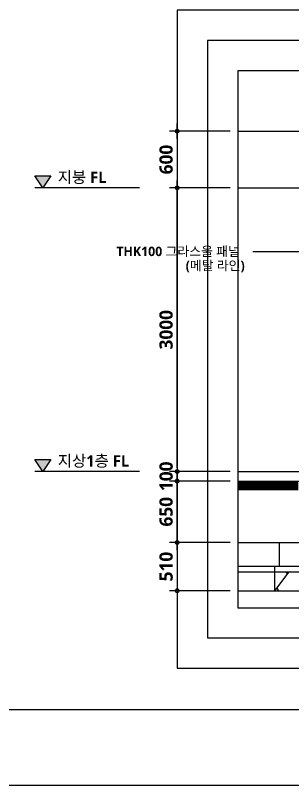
# Model space of a CAD drawing. Header units: millimetres. Extents: x 0 to 33600, y 0 to 23760.
# Drawn here: x 9844 to 12774, y 0 to 8146 of the extents above; entities that cross this region are included whole.
import ezdxf
from ezdxf.enums import TextEntityAlignment as Align

# ---------------------------------------------------------------- set-up
doc = ezdxf.new("R2010")
doc.units = ezdxf.units.MM
doc.header["$LTSCALE"] = 100
doc.layers.get('Defpoints').update_dxf_attribs({"color": 153})
for name, color, linetype in [('A-ANNO-TEXT1', 7, 'Continuous'), ('A-ST-AXIS-DIM', 7, 'Continuous'), ('A-ST-CONC', 2, 'Continuous'), ('AA-FIN2', 6, 'Continuous'), ('AA-XXXX-TXT2', 3, 'Continuous'), ('CEN', 1, 'Continuous'), ('FIN', 5, 'Continuous')]:
    doc.layers.add(name, color=color, linetype=linetype)
doc.layers.add('G(그리드1)', color=185, linetype='Continuous', plot=False)
doc.styles.add('SH_대대리576', font='NanumGothicBold.ttf')
doc.dimstyles.new('SHP 75', dxfattribs={"dimscale": 40, "dimtxt": 3.5, "dimasz": 1, "dimexe": 2, "dimexo": 2, "dimgap": 1, "dimtad": 1, "dimdec": 0, "dimzin": 0, "dimdsep": 46, "dimtxsty": 'SH_대대리576', "dimblk": 'DIMDOT', "dimcen": 0.09, "dimclrd": 256, "dimclre": 256, "dimclrt": 3, "dimadec": 0, "dimazin": 1, "dimtfac": 1, "dimtdec": 0, "dimtix": 1, "dimtmove": 2, "dimatfit": 0, "dimldrblk": 'DIMDOT', "dimfxl": 1, "dimtfillclr": 3, "dimtolj": 1, "dimtzin": 0, "dimlwd": -1, "dimlwe": -1, "dimarcsym": 0})

# ---------------------------------------------------------------- blocks, each defined once
blk = doc.blocks.new('DIMDOT')
at = {"color": 0}
blk.add_line((-2, 0), (2, 0), dxfattribs=at)
for radius in [0.5, 0.25]:
    blk.add_circle((0, 0), radius, dxfattribs=at)
blk = doc.blocks.new('*D9561')
at = {"layer": 'A-ST-AXIS-DIM'}
for p, q in [((11554.6, 3361.4), (11554.6, 3401.4)), ((12114.6, 3321.4), (11474.6, 3321.4)), ((11554.6, 3321.4), (11554.6, 3221.4)), ((12114.6, 3221.4), (11474.6, 3221.4)), ((11554.6, 3181.4), (11554.6, 3141.4))]:
    blk.add_line(p, q, dxfattribs=at)
at = {"layer": 'Defpoints', "color": 0}
for p in [(12194.6, 3321.4), (11554.6, 3221.4), (12194.6, 3221.4)]:
    blk.add_point(p, dxfattribs=at)
at = {"layer": 'A-ST-AXIS-DIM', "linetype": 'ByBlock', "xscale": 40, "yscale": 40, "zscale": 40}
for p, rotation in [((11554.6, 3321.4), 270), ((11554.6, 3221.4), 90)]:
    blk.add_blockref('DIMDOT', p, dxfattribs=dict(at, rotation=rotation))
at = {"layer": 'A-ST-AXIS-DIM', "color": 3, "insert": (11437.8, 3271.4), "char_height": 140, "attachment_point": 5, "rotation": 90, "style": 'SH_대대리576'}
blk.add_mtext('\\A1;100', dxfattribs=at)
blk = doc.blocks.new('*D9562')
at = {"layer": 'A-ST-AXIS-DIM'}
for p, q in [((12114.6, 6321.4), (11474.6, 6321.4)), ((11554.6, 3361.4), (11554.6, 6281.4)), ((12114.6, 3321.4), (11474.6, 3321.4))]:
    blk.add_line(p, q, dxfattribs=at)
at = {"layer": 'Defpoints', "color": 0}
for p in [(11554.6, 6321.4), (12194.6, 6321.4), (12194.6, 3321.4)]:
    blk.add_point(p, dxfattribs=at)
at = {"layer": 'A-ST-AXIS-DIM', "linetype": 'ByBlock', "xscale": 40, "yscale": 40, "zscale": 40}
for p, rotation in [((11554.6, 6321.4), 90), ((11554.6, 3321.4), 270)]:
    blk.add_blockref('DIMDOT', p, dxfattribs=dict(at, rotation=rotation))
at = {"layer": 'A-ST-AXIS-DIM', "color": 3, "insert": (11437.4, 4821.4), "char_height": 140, "attachment_point": 5, "rotation": 90, "style": 'SH_대대리576'}
blk.add_mtext('\\A1;3000', dxfattribs=at)
blk = doc.blocks.new('*D9563')
at = {"layer": 'A-ST-AXIS-DIM'}
for p, q in [((12114.6, 6921.4), (11474.6, 6921.4)), ((11554.6, 6881.4), (11554.6, 6361.4)), ((12114.6, 6321.4), (11474.6, 6321.4))]:
    blk.add_line(p, q, dxfattribs=at)
at = {"layer": 'Defpoints', "color": 0}
for p in [(12194.6, 6921.4), (11554.6, 6321.4), (12194.6, 6321.4)]:
    blk.add_point(p, dxfattribs=at)
at = {"layer": 'A-ST-AXIS-DIM', "linetype": 'ByBlock', "xscale": 40, "yscale": 40, "zscale": 40}
for p, rotation in [((11554.6, 6921.4), 90), ((11554.6, 6321.4), 270)]:
    blk.add_blockref('DIMDOT', p, dxfattribs=dict(at, rotation=rotation))
at = {"layer": 'A-ST-AXIS-DIM', "color": 3, "insert": (11437.4, 6621.4), "char_height": 140, "attachment_point": 5, "rotation": 90, "style": 'SH_대대리576'}
blk.add_mtext('\\A1;600', dxfattribs=at)
blk = doc.blocks.new('Level - GL_Architecture-538196-단면도-1')
blk.add_hatch(color=256).paths.add_polyline_path([(-50332, 900), (-49732, 0), (-49132, 900)], flags=0)
for p, q in [((-50332, 900), (-49132, 900)), ((-49732, 0), (-50332, 900)), ((-49132, 900), (-49732, 0)), ((-42506, 0), (-50332, 0))]:
    blk.add_line(p, q)
blk = doc.blocks.new('*D9613')
at = {"layer": 'A-ST-AXIS-DIM'}
for p, q in [((12114.6, 3221.4), (11474.6, 3221.4)), ((11554.6, 2611.4), (11554.6, 3181.4)), ((12114.6, 2571.4), (11474.6, 2571.4))]:
    blk.add_line(p, q, dxfattribs=at)
at = {"layer": 'Defpoints', "color": 0}
for p in [(11554.6, 3221.4), (12194.6, 3221.4), (12194.6, 2571.4)]:
    blk.add_point(p, dxfattribs=at)
at = {"layer": 'A-ST-AXIS-DIM', "linetype": 'ByBlock', "xscale": 40, "yscale": 40, "zscale": 40}
for p, rotation in [((11554.6, 3221.4), 90), ((11554.6, 2571.4), 270)]:
    blk.add_blockref('DIMDOT', p, dxfattribs=dict(at, rotation=rotation))
at = {"layer": 'A-ST-AXIS-DIM', "color": 3, "insert": (11437.4, 2896.4), "char_height": 140, "attachment_point": 5, "rotation": 90, "style": 'SH_대대리576'}
blk.add_mtext('\\A1;650', dxfattribs=at)
blk = doc.blocks.new('*D9614')
at = {"layer": 'A-ST-AXIS-DIM'}
for p, q in [((12114.6, 2571.4), (11474.6, 2571.4)), ((11554.6, 2531.4), (11554.6, 2101.4)), ((12114.6, 2061.4), (11474.6, 2061.4))]:
    blk.add_line(p, q, dxfattribs=at)
at = {"layer": 'Defpoints', "color": 0}
for p in [(12194.6, 2571.4), (11554.6, 2061.4), (12194.6, 2061.4)]:
    blk.add_point(p, dxfattribs=at)
at = {"layer": 'A-ST-AXIS-DIM', "linetype": 'ByBlock', "xscale": 40, "yscale": 40, "zscale": 40}
for p, rotation in [((11554.6, 2571.4), 90), ((11554.6, 2061.4), 270)]:
    blk.add_blockref('DIMDOT', p, dxfattribs=dict(at, rotation=rotation))
at = {"layer": 'A-ST-AXIS-DIM', "color": 3, "insert": (11437.6, 2316.4), "char_height": 140, "attachment_point": 5, "rotation": 90, "style": 'SH_대대리576'}
blk.add_mtext('\\A1;510', dxfattribs=at)

msp = doc.modelspace()

# ---------------------------------------------------------------- linework, layer by layer
msp.add_lwpolyline([(12851.8, 5646.1), (12353.4, 5646.1)])
at = {"layer": 'A-ST-CONC'}
for p, q in [((12634.6, 2321.4), (12634.6, 2571.4)), ((12634.6, 2571.4), (12834.6, 2571.4)), ((12634.6, 2321.4), (13234.6, 2321.4))]:
    msp.add_line(p, q, dxfattribs=at)
at = {"layer": 'A-ST-CONC', "const_width": 100}
msp.add_lwpolyline([(12194.6, 3171.4), (12834.6, 3171.4)], dxfattribs=at)
at = {"layer": 'AA-FIN2'}
for p, q in [((12584.6, 2061.4), (12584.6, 2321.4)), ((12584.6, 2321.4), (12634.6, 2321.4)), ((12584.6, 2261.4), (13284.6, 2261.4)), ((12584.6, 2061.4), (13284.6, 2061.4))]:
    msp.add_line(p, q, dxfattribs=at)
at = {"layer": 'CEN', "ltscale": 30}
for p, q in [((12194.6, 6921.4), (17274.6, 6921.4)), ((12194.6, 6321.4), (17274.6, 6321.4)), ((12194.6, 3321.4), (17274.6, 3321.4)), ((12194.6, 3221.4), (17274.6, 3221.4)), ((12194.6, 2571.4), (17274.6, 2571.4)), ((12194.6, 2321.4), (17274.6, 2321.4)), ((12194.6, 2261.4), (17274.6, 2261.4)), ((12194.6, 2061.4), (17274.6, 2061.4))]:
    msp.add_line(p, q, dxfattribs=at)
at = {"layer": 'FIN', "color": 30}
for p, q in [((12584.6, 2061.4), (12736.2, 2261.4)), ((12720.4, 2240.7), (12706.6, 2261.4)), ((12606, 2089.7), (12625.1, 2061.4))]:
    msp.add_line(p, q, dxfattribs=at)
at = {"layer": 'G(그리드1)'}
for points in [[(0, 23760), (33600, 23760), (33600, 0), (0, 0)], [(800, 22960), (29200, 22960), (29200, 800), (800, 800)], [(11554.6, 1241.4), (17914.6, 1241.4), (17914.6, 8201.4), (11554.6, 8201.4)], [(11874.6, 1561.4), (17594.6, 1561.4), (17594.6, 7881.4), (11874.6, 7881.4)], [(12194.6, 1881.4), (17274.6, 1881.4), (17274.6, 7561.4), (12194.6, 7561.4)]]:
    msp.add_lwpolyline(points, close=True, dxfattribs=at)

# ---------------------------------------------------------------- block references
at = {"xscale": 0.1410934744268078, "yscale": 0.1410934744268078, "zscale": 0.1410934744268078}
for p in [(17151.9, 6321.4), (17151.9, 3321.4)]:
    msp.add_blockref('Level - GL_Architecture-538196-단면도-1', p, dxfattribs=at)

# ---------------------------------------------------------------- texts
at = {"layer": 'A-ANNO-TEXT1', "style": 'SH_대대리576'}
for s, p in [('THK100 그라스울 패널', (10911.4, 5650.2)), ('(메탈 라인)', (11644, 5500.2))]:
    msp.add_text(s, height=100, dxfattribs=at).set_placement(p, align=Align.MIDDLE_LEFT)
at = {"layer": 'AA-XXXX-TXT2', "style": 'SH_대대리576'}
for s, p in [('지붕 FL', (10291.8, 6374.7)), ('지상1층 FL', (10291.8, 3374.7))]:
    msp.add_text(s, height=120, dxfattribs=at).set_placement(p)

# ---------------------------------------------------------------- dimensions: what is measured, and where the dimension line sits
at = {"layer": 'A-ST-AXIS-DIM'}
for base, p1, p2, angle, picture, middle in [((11554.6, 6321.4), (12194.6, 6921.4), (12194.6, 6321.4), 270, '*D9563', (11437.4, 6621.4)), ((11554.6, 6321.4), (12194.6, 3321.4), (12194.6, 6321.4), 90, '*D9562', (11437.4, 4821.4)), ((11554.6, 3221.4), (12194.6, 3321.4), (12194.6, 3221.4), 270, '*D9561', (11437.8, 3271.4)), ((11554.6, 3221.4), (12194.6, 2571.4), (12194.6, 3221.4), 90, '*D9613', (11437.4, 2896.4)), ((11554.6, 2061.4), (12194.6, 2571.4), (12194.6, 2061.4), 270, '*D9614', (11437.6, 2316.4))]:
    dim = msp.add_linear_dim(base=base, p1=p1, p2=p2, angle=angle, dimstyle='SHP 75', dxfattribs=at)
    dim.commit()
    dim.dimension.update_dxf_attribs({"geometry": picture, "text_midpoint": middle})

doc.saveas('drawing.dxf')
